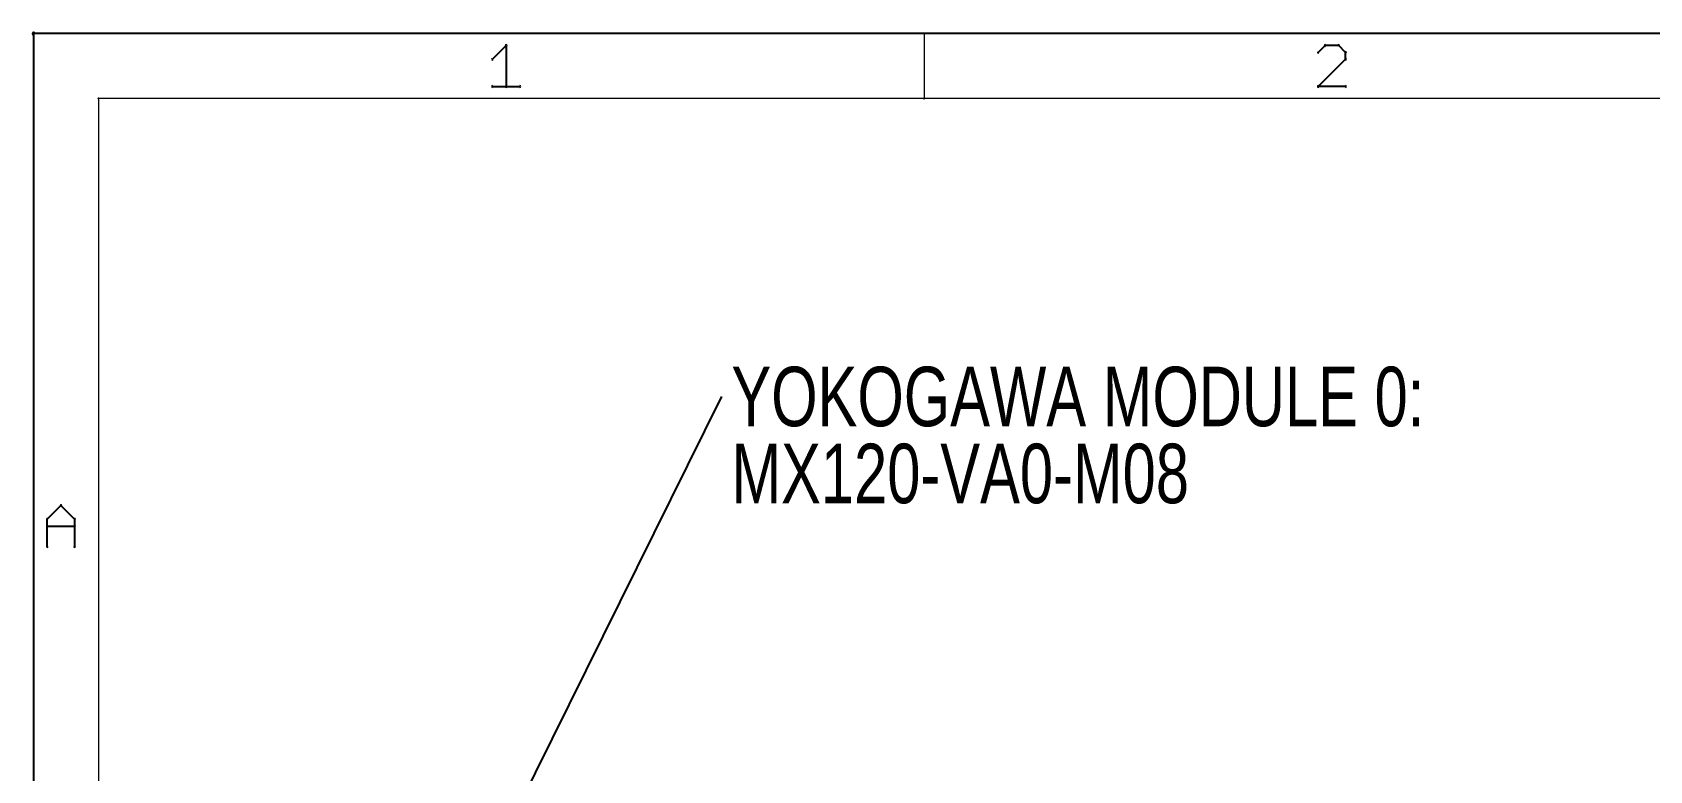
# Paper-space layout 'OUTPUT MODULE' of a CAD drawing. Header units: inches. Extents: x 0.9 to 16.5, y 0.5 to 10.7.
# Drawn here: x 0.897 to 4.643, y 8.994 to 10.703 of the extents above; entities that cross this region are included whole.
import ezdxf

# ---------------------------------------------------------------- set-up
doc = ezdxf.new("R2010")
doc.units = ezdxf.units.IN
doc.header["$MEASUREMENT"] = 0
doc.layers.add('97', color=94, linetype='Continuous')
doc.layers.add('TEXT', color=4, linetype='Continuous')
doc.styles.add('SLDTEXTSTYLE2', font='TXT', dxfattribs={"width": 0.75})
doc.dimstyles.new('SLDDIMSTYLE0', dxfattribs={"dimtxt": 0.18, "dimasz": 0.14, "dimexe": 0, "dimexo": 0.0625, "dimgap": 0, "dimtad": 0, "dimtih": 1, "dimtoh": 1, "dimdec": 0, "dimrnd": 1e-09, "dimzin": 0, "dimdsep": 46, "dimtxsty": 'Standard', "dimsah": 1, "dimcen": 0.09, "dimadec": 0, "dimazin": 0, "dimtfac": 0.14, "dimtdec": 0, "dimtofl": 0, "dimtmove": 0, "dimatfit": 3, "dimfxl": 0, "dimfrac": 2, "dimtolj": 1, "dimtzin": 0, "dimarcsym": 0})

# ---------------------------------------------------------------- blocks, each defined once
blk = doc.blocks.new('SW_NOTE_0_133')
at = {"layer": 'TEXT', "color": 0, "char_height": 0.137795, "attachment_point": 1, "style": 'SLDTEXTSTYLE2'}
for s, insert in [('YOKOGAWA MODULE 0:', (0.0218, 0.0689)), ('MX120-VA0-M08', (0.0218, -0.1093))]:
    blk.add_mtext(s, dxfattribs=dict(at, insert=insert))

psp = doc.layouts.new('OUTPUT MODULE')

# ---------------------------------------------------------------- linework, layer by layer
at = {"layer": '97', "lineweight": 25}
for p, q in [((0.9, 10.7), (0.9, 0.5)), ((16.5, 10.7), (0.9, 10.7)), ((1.9629, 10.6408), (1.9946, 10.6725)), ((1.9946, 10.6725), (1.9946, 10.5776)), ((3.8912, 10.6725), (3.8754, 10.6567)), ((3.8754, 10.5776), (3.9387, 10.6408)), ((3.9229, 10.6725), (3.8912, 10.6725)), ((3.9387, 10.6567), (3.9229, 10.6725)), ((3.9387, 10.6408), (3.9387, 10.6567)), ((1.9629, 10.5776), (2.0262, 10.5776)), ((3.9387, 10.5776), (3.8754, 10.5776)), ((0.9317, 9.5758), (0.9633, 9.6075)), ((0.9633, 9.6075), (0.9949, 9.5758)), ((0.9317, 9.5126), (0.9317, 9.5758)), ((0.9317, 9.56), (0.9949, 9.56)), ((0.9949, 9.5758), (0.9949, 9.5126))]:
    psp.add_line(p, q, dxfattribs=at)
at = {"layer": '97', "lineweight": 18}
for p, q in [((2.9625, 10.7), (2.9625, 10.55)), ((1.05, 10.55), (1.05, 0.65)), ((16.35, 10.55), (1.05, 10.55))]:
    psp.add_line(p, q, dxfattribs=at)
at = {"layer": '97', "lineweight": 25}
for start, end in [(0, 180), (90, 270)]:
    psp.add_arc((0.9, 10.7), 0.00295, start, end, dxfattribs=at)
at = {"layer": '97', "lineweight": 18}
for centre, radius, start, end in [((2.9625, 10.7), 0.000984, 0, 180), ((1.9629, 10.6408), 0.002, 134.9899, 314.9899), ((1.9946, 10.6725), 0.002, 0, 180), ((1.9946, 10.6725), 0.002, 315, 135), ((3.8754, 10.6567), 0.002, 135, 315), ((3.8912, 10.6725), 0.002, 90, 270), ((3.8912, 10.6725), 0.002, 315, 135), ((3.9229, 10.6725), 0.002, 44.9899, 224.9899), ((3.9229, 10.6725), 0.002, 270, 90), ((3.9387, 10.6567), 0.002, 0, 180), ((3.9387, 10.6408), 0.002, 180, 0), ((3.9387, 10.6567), 0.002, 224.9899, 44.9899), ((3.9387, 10.6408), 0.002, 315, 135), ((1.9629, 10.5776), 0.002, 90, 270), ((1.9946, 10.5776), 0.002, 180, 0), ((2.0262, 10.5776), 0.002, 270, 90), ((3.8754, 10.5776), 0.002, 90, 270), ((3.8754, 10.5776), 0.002, 135, 315), ((3.9387, 10.5776), 0.002, 270, 90), ((1.05, 10.55), 0.000984, 0, 180), ((1.05, 10.55), 0.000984, 90, 270), ((2.9625, 10.55), 0.000984, 180, 0), ((0.9633, 9.6075), 0.002, 45, 225), ((0.9633, 9.6075), 0.002, 315, 135), ((0.9317, 9.5758), 0.002, 0, 180), ((0.9317, 9.5758), 0.002, 134.9899, 314.9899), ((0.9317, 9.56), 0.002, 90, 270), ((0.9949, 9.5758), 0.002, 0, 180), ((0.9949, 9.5758), 0.002, 225, 45), ((0.9949, 9.56), 0.002, 270, 90), ((0.9317, 9.5126), 0.002, 180, 0), ((0.9949, 9.5126), 0.002, 180, 0)]:
    psp.add_arc(centre, radius, start, end, dxfattribs=at)

# ---------------------------------------------------------------- block references
at = {"layer": 'TEXT'}
psp.add_blockref('SW_NOTE_0_133', (2.4944, 9.86), dxfattribs=at)

# ---------------------------------------------------------------- leaders
psp.add_leader([(1.9686, 8.8), (2.4944, 9.86)], dimstyle='SLDDIMSTYLE0', dxfattribs=at)

doc.saveas('drawing.dxf')
